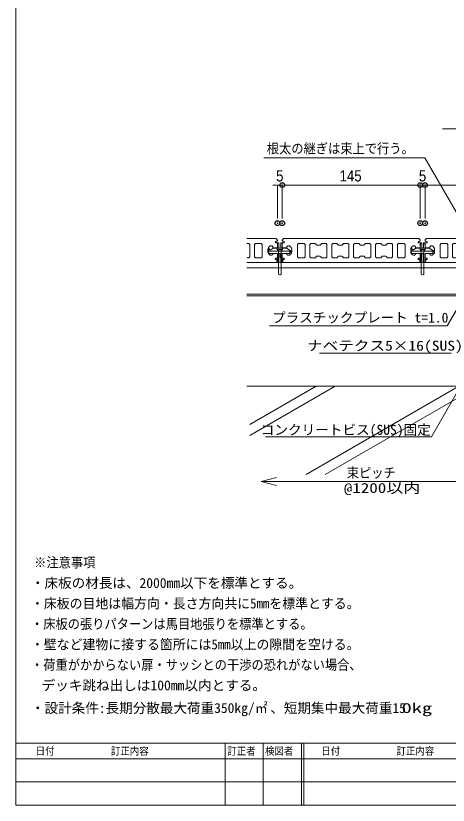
# Model space of a CAD drawing. Units: millimetres, scale not verified. Extents: x -4131 to 4169, y -981 to 998.
# Drawn here: x -2031 to -1577, y -981 to -152 of the extents above; entities that cross this region are included whole.
import ezdxf
from ezdxf.enums import TextEntityAlignment as Align

# ---------------------------------------------------------------- set-up
doc = ezdxf.new("R2010")
doc.units = ezdxf.units.MM
doc.header["$LTSCALE"] = 10
doc.header["$PDMODE"] = 32
doc.header["$PDSIZE"] = 5
for name, color, linetype, lineweight in [('0-0_図枠', 7, 'Continuous', 9), ('0-1_デッキ', 7, 'Continuous', 9), ('0-2_文字', 4, 'Continuous', 9), ('0-3_寸法', 7, 'Continuous', 9), ('0-4_一般', 4, 'Continuous', 9), ('0-6_0', 7, 'Continuous', 9), ('0-A_根太', 4, 'Continuous', 9), ('0-B_WQCS', 4, 'Continuous', 9)]:
    doc.layers.add(name, color=color, linetype=linetype, lineweight=lineweight)
doc.layers.add('0-7_DEFPOINTS', color=7, linetype='Continuous')
doc.styles.add('ＭＳ ゴシック', font='')
doc.styles.add('ＭＳ Ｐゴシック', font='')
doc.styles.get('ＭＳ ゴシック').set_extended_font_data('MS Gothic')
doc.styles.get('ＭＳ Ｐゴシック').set_extended_font_data('MS PGothic')

# ---------------------------------------------------------------- blocks, each defined once
blk = doc.blocks.new('_DOT')
at = {"layer": '0-6_0'}
for p, q in [((-5, 0), (-10, 0)), ((-2.5, 0), (2.5, 0))]:
    blk.add_line(p, q, dxfattribs=at)
blk = doc.blocks.new('25×145開\u30002軸')
at = {"layer": '0-1_デッキ'}
for p, q in [((-725, 110), (-725, 107.3)), ((-723.1, 103.4), (-713.3, 95.5)), ((-711.6, 94.6), (-706.1, 93)), ((-702.5, 88.1), (-702.5, 86.5)), ((702.5, 86.5), (702.5, 88.1)), ((706.1, 93), (711.6, 94.6)), ((713.3, 95.5), (723.1, 103.4)), ((725, 107.3), (725, 110)), ((-707.1, 81.5), (-720.4, 80.3)), ((-625, 10), (-625, -10)), ((625, -10), (625, 10)), ((720.4, 80.3), (707.1, 81.5)), ((-720.4, -80.3), (-707.1, -81.5)), ((707.1, -81.5), (720.4, -80.3)), ((-725, -107.3), (-725, -110)), ((-713.3, -95.5), (-723.1, -103.4)), ((-706.1, -93), (-711.6, -94.6)), ((-702.5, -86.5), (-702.5, -88.1)), ((702.5, -88.1), (702.5, -86.5)), ((711.6, -94.6), (706.1, -93)), ((723.1, -103.4), (713.3, -95.5)), ((725, -110), (725, -107.3))]:
    blk.add_line(p, q, dxfattribs=at)
for points in [[(723.2, 113.9), (709.9, 125), (-709.9, 125), (-723.2, 113.9)], [(-725, 75.3), (-725, 32.5), (-722.5, 30), (-677.5, 30)], [(-677.5, 30), (-675, 32.5), (-675, 40), (-665, 50), (-650, 50)], [(650, 50), (665, 50), (675, 40), (675, 32.5), (677.5, 30), (722.5, 30), (725, 32.5), (725, 75.3)], [(-650, -50), (-665, -50), (-675, -40), (-675, -32.5), (-677.5, -30), (-722.5, -30), (-725, -32.5), (-725, -75.3)], [(725, -75.3), (725, -32.5), (722.5, -30), (677.5, -30), (675, -32.5), (675, -40), (665, -50), (650, -50)], [(-723.2, -113.9), (-709.9, -125), (709.9, -125), (723.2, -113.9)]]:
    blk.add_lwpolyline(points, dxfattribs=at)
for points in [[(-565, -65), (-565, 65), (-555, 75), (-495, 75), (-485, 65), (-485, -65), (-495, -75), (-555, -75)], [(-435, -65), (-435, 65), (-425, 75), (-380, 75), (-370, 65), (-370, 62.5), (-365, 57.5), (-325, 57.5), (-320, 62.5), (-320, 65), (-310, 75), (-265, 75), (-255, 65), (-255, -65), (-265, -75), (-310, -75), (-320, -65), (-320, -62.5), (-325, -57.5), (-365, -57.5), (-370, -62.5), (-370, -65), (-380, -75), (-425, -75)], [(-195, 75), (-150, 75), (-140, 65), (-140, 62.5), (-135, 57.5), (-95, 57.5), (-90, 62.5), (-90, 65), (-80, 75), (-35, 75), (-25, 65), (-25, -65), (-35, -75), (-80, -75), (-90, -65), (-90, -62.5), (-95, -57.5), (-135, -57.5), (-140, -62.5), (-140, -65), (-150, -75), (-195, -75), (-205, -65), (-205, 65)], [(35, -75), (25, -65), (25, 65), (35, 75), (80, 75), (90, 65), (90, 62.5), (95, 57.5), (135, 57.5), (140, 62.5), (140, 65), (150, 75), (195, 75), (205, 65), (205, -65), (195, -75), (150, -75), (140, -65), (140, -62.5), (135, -57.5), (95, -57.5), (90, -62.5), (90, -65), (80, -75)], [(320, -65), (310, -75), (265, -75), (255, -65), (255, 65), (265, 75), (310, 75), (320, 65), (320, 62.5), (325, 57.5), (365, 57.5), (370, 62.5), (370, 65), (380, 75), (425, 75), (435, 65), (435, -65), (425, -75), (380, -75), (370, -65), (370, -62.5), (365, -57.5), (325, -57.5), (320, -62.5)], [(565, -65), (555, -75), (495, -75), (485, -65), (485, 65), (495, 75), (555, 75), (565, 65)]]:
    blk.add_lwpolyline(points, close=True, dxfattribs=at)
for centre, radius, start, end in [((-719.9, 110), 5.08, 129.80557, 180), ((-719.9, 107.3), 5.08, 180, 231.34019), ((-710.1, 99.5), 5.08, 231.34019, 253.30076), ((-707.6, 86.5), 5.08, 275.07961, 0), ((-707.6, 88.1), 5.08, 0, 73.30076), ((707.6, 88.1), 5.08, 106.69924, 180), ((707.6, 86.5), 5.08, 180, 264.92039), ((710.1, 99.5), 5.08, 286.69924, 308.65981), ((719.9, 107.3), 5.08, 308.65981, 0), ((719.9, 110), 5.08, 0, 50.19443), ((-719.9, 75.3), 5.08, 95.07961, 180), ((-672.1, 8.4), 47.1, 1.96794, 62.04932), ((672.1, 8.4), 47.1, 117.95068, 178.03206), ((719.9, 75.3), 5.08, 0, 84.92039), ((-719.9, -75.3), 5.08, 180, 264.92039), ((-707.6, -86.5), 5.08, 0, 84.92039), ((-672.1, -8.4), 47.1, 297.95068, 358.03206), ((672.1, -8.4), 47.1, 181.96794, 242.04932), ((707.6, -86.5), 5.08, 95.07961, 180), ((719.9, -75.3), 5.08, 275.07961, 0), ((-719.9, -107.3), 5.08, 128.65981, 180), ((-719.9, -110), 5.08, 180, 230.19443), ((-710.1, -99.5), 5.08, 106.69924, 128.65981), ((-707.6, -88.1), 5.08, 286.69924, 0), ((707.6, -88.1), 5.08, 180, 253.30076), ((710.1, -99.5), 5.08, 51.34019, 73.30076), ((719.9, -107.3), 5.08, 0, 51.34019), ((719.9, -110), 5.08, 309.80557, 0)]:
    blk.add_arc(centre, radius, start, end, dxfattribs=at)
blk = doc.blocks.new('グループ-22-1')
at = {"layer": '0-1_デッキ'}
for p, q in [((-16752, -945.4), (-17057, -945.4)), ((-16759.4, -983.8), (-16759.4, -982.2)), ((-16755.8, -977.4), (-16750.4, -975.7)), ((-16741.6, -990), (-16754.8, -988.9)), ((-16738.7, -956.4), (-16752, -945.4)), ((-16748.6, -974.8), (-16738.8, -967)), ((-16736.9, -963), (-16736.9, -960.3)), ((-17057, -995.4), (-17036.9, -995.4)), ((-17036.9, -995.4), (-17026.9, -1005.4)), ((-17026.9, -1005.4), (-17026.9, -1135.4)), ((-16976.9, -1005.4), (-16966.9, -995.4)), ((-16976.9, -1135.4), (-16976.9, -1005.4)), ((-16966.9, -995.4), (-16906.9, -995.4)), ((-16906.9, -995.4), (-16896.9, -1005.4)), ((-16896.9, -1005.4), (-16896.9, -1135.3)), ((-16836.9, -1080.4), (-16836.9, -1060.4)), ((-16811.9, -1020.4), (-16796.9, -1020.4)), ((-16796.9, -1020.4), (-16786.9, -1030.4)), ((-16786.9, -1030.4), (-16786.9, -1037.9)), ((-16786.9, -1037.9), (-16784.4, -1040.4)), ((-16784.4, -1040.4), (-16739.4, -1040.4)), ((-16739.4, -1040.4), (-16736.9, -1037.9)), ((-16736.9, -1037.9), (-16736.9, -995.1)), ((-17036.9, -1145.4), (-17057, -1145.4)), ((-17026.9, -1135.4), (-17036.9, -1145.4)), ((-16966.9, -1145.4), (-16976.9, -1135.4)), ((-16906.9, -1145.3), (-16966.9, -1145.4)), ((-16896.9, -1135.3), (-16906.9, -1145.3)), ((-16796.9, -1120.4), (-16811.9, -1120.4)), ((-16786.9, -1110.4), (-16796.9, -1120.4)), ((-16784.4, -1100.4), (-16786.9, -1102.9)), ((-16786.9, -1102.9), (-16786.9, -1110.4)), ((-16739.4, -1100.4), (-16784.4, -1100.4)), ((-16759.4, -1158.5), (-16759.4, -1156.9)), ((-16754.8, -1151.8), (-16741.6, -1150.7)), ((-16736.9, -1102.9), (-16739.4, -1100.4)), ((-16736.9, -1145.6), (-16736.9, -1102.9)), ((-17057, -1195.4), (-16752, -1195.4)), ((-16750.4, -1165), (-16755.8, -1163.3)), ((-16752, -1195.4), (-16738.7, -1184.3)), ((-16738.8, -1173.7), (-16748.6, -1165.9)), ((-16736.9, -1180.4), (-16736.9, -1177.7))]:
    blk.add_line(p, q, dxfattribs=at)
for centre, radius, start, end in [((-16754.3, -982.2), 5.08, 106.69924, 180), ((-16754.3, -983.8), 5.08, 180, 264.92039), ((-16751.8, -970.9), 5.08, 286.69924, 308.65981), ((-16742, -995.1), 5.08, 360, 84.92039), ((-16742, -963), 5.08, 308.65981, 360), ((-16742, -960.3), 5.08, 360, 50.19443), ((-16789.8, -1062), 47.1, 117.95068, 178.03206), ((-16789.8, -1078.7), 47.1, 181.96794, 242.04932), ((-16754.3, -1156.9), 5.08, 95.07961, 180), ((-16754.3, -1158.5), 5.08, 180, 253.30076), ((-16742, -1145.6), 5.08, 275.07961, 0), ((-16751.8, -1169.8), 5.08, 51.34019, 73.30076), ((-16742, -1177.7), 5.08, 0, 51.34019), ((-16742, -1180.4), 5.08, 309.80557, 360)]:
    blk.add_arc(centre, radius, start, end, dxfattribs=at)
blk = doc.blocks.new('グループ-52-1')
at = {"layer": '0-A_根太'}
for p, q in [((-17057, -1195.4), (-14472, -1195.4)), ((-14472, -1545.4), (-14472, -1195.4)), ((-17057, -1250.4), (-14472, -1250.4)), ((-17057, -1529.4), (-14472, -1529.4)), ((-17057, -1545.4), (-14472, -1545.4))]:
    blk.add_line(p, q, dxfattribs=at)
blk = doc.blocks.new('グループ-97-1')
at = {"layer": '0-B_WQCS'}
for p, q in [((-10, 167.5), (-21.1, 167.5)), ((-10, 167.5), (-10, 164.6)), ((10, 164.6), (10, 167.5)), ((21.1, 167.5), (10, 167.5)), ((-70, 112.5), (70, 112.5)), ((-24.1, 164.6), (-24.9, 117.3)), ((-10, 164.6), (-10, 117.3)), ((10, 117.3), (10, 164.6)), ((24.9, 117.3), (24.1, 164.6)), ((120, 82.5), (-120, 82.5)), ((-25, 52.8), (-25, -34.5)), ((-8.4, 52.7), (-9.9, -34.6)), ((9.9, -34.6), (8.4, 52.7)), ((25, -34.5), (25, 52.8)), ((100, 57.5), (120, 82.5)), ((-22, -37.5), (-10, -37.5)), ((-9.9, -34.6), (-10, -37.5)), ((10, -37.5), (9.9, -34.6)), ((10, -37.5), (22, -37.5))]:
    blk.add_line(p, q, dxfattribs=at)
blk.add_lwpolyline([(-120, 112.5), (-100, 92.5), (-70, 112.5), (-24.9, 117.5), (-24.1, 164.6), (-21.1, 167.5), (-10, 167.5), (-10, 112.5), (10, 112.5), (10, 167.5), (21.1, 167.5), (24.1, 164.6), (24.9, 117.5), (70, 112.5), (120, 82.5), (99.5, 57.5), (25, 57.5), (25, -34.5), (22, -37.5), (10, -37.5), (8.3, 57.5), (-8.3, 57.5), (-10, -37.5), (-22, -37.5), (-25, -34.5), (-25, 57.5), (-110, 57.5), (-120, 67.5)], close=True, dxfattribs=at)
for centre, start, end in [((-21.1, 164.5), 90, 179), ((21.1, 164.5), 1, 90), ((-22, -34.5), 180, 270), ((22, -34.5), 270, 0)]:
    blk.add_arc(centre, 3, start, end, dxfattribs=at)
blk = doc.blocks.new('グループ-98-1')
at = {"layer": '0-B_WQCS'}
for p, q in [((27.5, 97.5), (-27.5, 97.5)), ((-27.5, 97.5), (-20, 90)), ((14.1, 84.1), (-14.1, 84.1)), ((27.5, 97.5), (19.9, 90)), ((27.5, 112.5), (27.5, 97.5)), ((-14.1, 75.8), (-14.1, -158.5)), ((14.1, 75.8), (14.1, -158.5)), ((-14.1, -158.5), (-1.8, -167.1)), ((-1.8, -167.1), (0, -167.5))]:
    blk.add_line(p, q, dxfattribs=at)
for points in [[(27.5, 112.5), (-27.5, 112.5), (-27.5, 97.5)], [(0, -167.5), (1.8, -167.1), (14.1, -158.5)]]:
    blk.add_lwpolyline(points, dxfattribs=at)
for centre, start, end in [((-34.1, 75.8), 0, 45), ((34.1, 75.8), 135, 180)]:
    blk.add_arc(centre, 20, start, end, dxfattribs=at)
blk = doc.blocks.new('グループ-99-1')
at = {"layer": '0-B_WQCS'}
for name in ['グループ-97-1', 'グループ-98-1']:
    blk.add_blockref(name, (0, 0), dxfattribs=at)
blk = doc.blocks.new('WQCS2016断')
at = {"layer": '0-B_WQCS'}
blk.add_blockref('グループ-99-1', (0, 0), dxfattribs=at)

msp = doc.modelspace()

# ---------------------------------------------------------------- linework, layer by layer
at = {"layer": '0-0_図枠'}
for p, q in [((-1810.95, -915.79), (-1810.95, -980.79)), ((-1770.95, -915.79), (-1770.95, -980.79)), ((-1730.95, -915.79), (-1730.95, -980.79)), ((-1728.45, -915.79), (-1728.45, -980.79)), ((-2030.95, -932.04), (-1430.95, -932.04)), ((-2030.95, -956.42), (-1430.95, -956.42))]:
    msp.add_line(p, q, dxfattribs=at)
at = {"layer": '0-0_図枠', "color": 5}
for points in [[(-2030.95, 384.21), (-30.95, 384.21), (-30.95, -915.79), (-2030.95, -915.79)], [(-2030.95, -915.79), (-30.95, -915.79), (-30.95, -980.79), (-2030.95, -980.79)]]:
    msp.add_lwpolyline(points, close=True, dxfattribs=at)
at = {"layer": '0-2_文字'}
for p, q in [((-1377.99, -270.91), (-1582.6, -270.91)), ((-1601.15, -301.28), (-1770.19, -301.28)), ((-1601.15, -301.28), (-1529.55, -425.31)), ((-1577.74, -477.76), (-1560.06, -447.14)), ((-1577.74, -477.76), (-1764.36, -477.76)), ((-1573.73, -506.33), (-1712.02, -506.33)), ((-1594.22, -594.03), (-1564.05, -541.78)), ((-1594.22, -594.03), (-1768.44, -594.03))]:
    msp.add_line(p, q, dxfattribs=at)
at = {"layer": '0-3_寸法'}
for p, q in [((-1758.55, -329.9), (-1761.05, -329.9)), ((-1756.04, -364.9), (-1756.04, -329.9)), ((-1756.04, -329.9), (-1751.04, -329.9)), ((-1751.04, -364.9), (-1751.04, -329.9)), ((-1751.04, -364.9), (-1751.04, -329.9)), ((-1748.54, -329.9), (-1608.55, -329.9)), ((-1748.54, -329.9), (-1746.03, -329.9)), ((-1608.55, -329.9), (-1611.05, -329.9)), ((-1606.04, -364.9), (-1606.04, -329.9)), ((-1606.04, -364.9), (-1606.04, -329.9)), ((-1606.04, -329.9), (-1601.04, -329.9)), ((-1601.04, -364.9), (-1601.04, -329.9)), ((-1601.04, -364.9), (-1601.04, -329.9)), ((-1598.54, -329.9), (-1458.55, -329.9)), ((-1598.54, -329.9), (-1596.03, -329.9))]:
    msp.add_line(p, q, dxfattribs=at)
at = {"layer": '0-3_寸法', "color": 4}
msp.add_line((-1273.05, -641.14), (-1773.05, -641.14), dxfattribs=at)
msp.add_lwpolyline([(-1757.17, -645.39), (-1773.05, -641.14), (-1757.17, -636.88)], dxfattribs=at)
at = {"layer": '0-4_一般', "color": 3}
msp.add_line((-1255.98, -541.14), (-1788.05, -541.14), dxfattribs=at)
at = {"layer": '0-4_一般'}
for p, q in [((-1715.55, -541.14), (-1784.95, -581.21)), ((-1695.55, -541.14), (-1784.95, -592.76)), ((-1565.55, -541.14), (-1725.76, -633.64)), ((-1545.55, -541.14), (-1705.76, -633.64))]:
    msp.add_line(p, q, dxfattribs=at)
at = {"layer": '0-7_DEFPOINTS'}
for p in [(-1751.04, -329.9), (-1606.04, -329.9), (-1601.04, -329.9), (-1756.04, -369.9), (-1751.04, -369.9), (-1606.04, -369.9), (-1601.04, -369.9)]:
    msp.add_point(p, dxfattribs=at)

# ---------------------------------------------------------------- block references
at = {"layer": '0-1_デッキ', "xscale": 0.1, "yscale": 0.1}
for name, p in [('グループ-22-1', (-82.35, -291.6)), ('25×145開\u30002軸', (-1678.54, -398.64)), ('25×145開\u30002軸', (-1528.54, -398.64))]:
    msp.add_blockref(name, p, dxfattribs=at)
at = {"layer": '0-3_寸法', "xscale": 0.2503723, "yscale": 0.2503723}
for p in [(-1756.04, -329.9), (-1606.04, -329.9), (-1606.04, -329.9)]:
    msp.add_blockref('_DOT', p, dxfattribs=at)
at = {"layer": '0-3_寸法', "xscale": 0.2503723, "yscale": 0.2503723, "rotation": 180}
for p in [(-1751.04, -329.9), (-1751.04, -329.9), (-1601.04, -329.9), (-1601.04, -329.9)]:
    msp.add_blockref('_DOT', p, dxfattribs=at)
at = {"layer": '0-A_根太', "xscale": 0.1, "yscale": 0.1}
msp.add_blockref('グループ-52-1', (-82.35, -291.6), dxfattribs=at)
at = {"layer": '0-B_WQCS', "xscale": 0.1, "yscale": 0.1}
for p in [(-1753.54, -407.39), (-1603.54, -407.39)]:
    msp.add_blockref('WQCS2016断', p, dxfattribs=at)

# ---------------------------------------------------------------- texts
at = {"layer": '0-0_図枠', "style": 'ＭＳ ゴシック', "width": 0.9}
for s, p in [('日付\u3000\u3000\u3000\u3000\u3000\u3000訂正内容', (-2009.97, -930.21)), ('訂正者\u3000検図者', (-1808.6, -930.25)), ('日付\u3000\u3000\u3000\u3000\u3000\u3000訂正内容', (-1709.97, -930.21))]:
    msp.add_text(s, height=7.845, dxfattribs=at).set_placement(p, align=Align.BOTTOM_LEFT)
at = {"layer": '0-2_文字', "style": 'ＭＳ ゴシック'}
for s, height, width, p in [('根太の継ぎは束上で行う。', 10.48, 0.9, (-1767.23, -299.85)), ('ナベテクス5×16(SUS)', 10.45, 1.15, (-1724.99, -506.82)), ('※注意事項', 10.48, 0.9, (-2011.62, -734.37)), ('・床板の目地は幅方向・長さ方向共に5mmを標準とする。', 10.45, 0.95, (-2014.99, -777.38)), ('・床板の張りパターンは馬目地張りを標準とする。', 10.48, 0.9, (-2014.99, -798.89)), ('・壁など建物に接する箇所には5mm以上の隙間を空ける。', 10.45, 0.95, (-2014.99, -820.38)), ('・荷重がかからない扉・サッシとの干渉の恐れがない場合、', 10.48, 0.9, (-2014.99, -841.84)), ('㎡', 10.48, 0.9, (-1779.4, -887.13)), ('0kg', 10.48, 1.5, (-1625.64, -887.13))]:
    msp.add_text(s, height=height, dxfattribs=dict(at, width=width)).set_placement(p, align=Align.BOTTOM_LEFT)
for s, height, p in [('プラスチックプレート t=1.0', 10.45, (-1761.7, -477.35)), ('コンクリートビス(SUS)固定', 10.48, (-1773.54, -595.14)), ('・床板の材長は、2000mm以下を標準とする。', 10.45, (-2014.99, -755.88)), (' デッキ跳ね出しは100mm以内とする。', 10.48, (-2010.95, -863.36)), ('・設計条件:長期分散最大荷重350kg/', 10.45, (-2014.99, -887.13)), ('、短期集中最大荷重15', 10.45, (-1763.6, -887.13))]:
    msp.add_text(s, height=height, dxfattribs=at).set_placement(p, align=Align.BOTTOM_LEFT)
at = {"layer": '0-3_寸法', "style": 'ＭＳ Ｐゴシック', "width": 0.9}
for s, p in [('5', (-1757.49, -329.66)), ('145', (-1690.82, -329.66)), ('5', (-1607.49, -329.66))]:
    msp.add_text(s, height=11.8, dxfattribs=at).set_placement(p, align=Align.BOTTOM_LEFT)
at = {"layer": '0-3_寸法', "color": 4, "style": 'ＭＳ ゴシック'}
for s, width, p in [('束ピッチ', 0.9, (-1683.19, -640.2)), ('@1200以内', 1.25, (-1686.3, -656.2))]:
    msp.add_text(s, height=10.48, dxfattribs=dict(at, width=width)).set_placement(p, align=Align.BOTTOM_LEFT)

doc.saveas('drawing.dxf')
